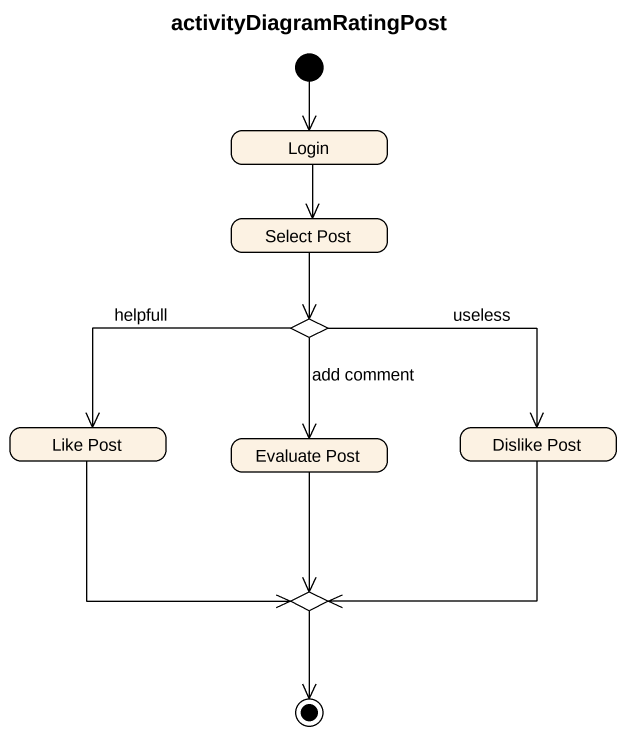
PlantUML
@startuml
title activityDiagramRatingPost
hide empty description
state Login
state "Select Post" as Select_Post
state choice1 <<choice>>
state "Like Post" as Like_Post
state "Evaluate Post" as Evaluate_Post
state "Dislike Post" as Dislike_Post
state choice2 <<choice>>
[*] --> Login
Login --> Select_Post
Select_Post --> choice1
choice1 -left-> Like_Post : helpfull
choice1 --> Evaluate_Post : add comment
choice1 -right-> Dislike_Post : useless
Like_Post --> choice2
Evaluate_Post --> choice2
Dislike_Post --> choice2
choice2 --> [*]
@enduml
